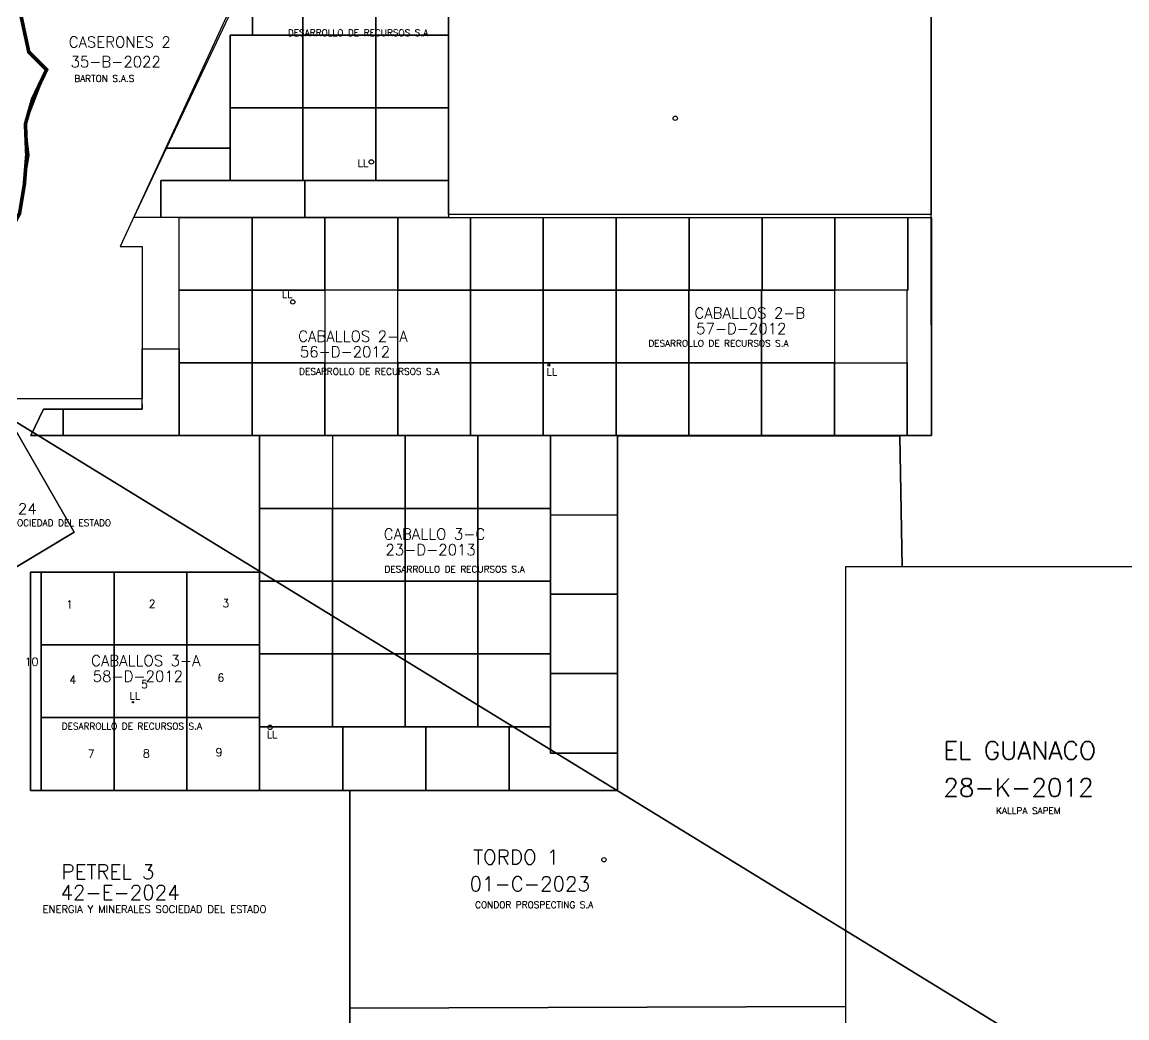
# Model space of a CAD drawing. Header units: metres. Extents: x -4406421 to 6012633, y 6449185 to 13337258.
# Drawn here: x 2462495 to 2477679, y 6868926 to 6882612 of the extents above; entities that cross this region are included whole.
import ezdxf

# ---------------------------------------------------------------- set-up
doc = ezdxf.new("R2010")
doc.units = ezdxf.units.M
doc.header["$LTSCALE"] = 20
doc.header["$MEASUREMENT"] = 0
doc.linetypes.add('CENTER', pattern=[2, 1.25, -0.25, 0.25, -0.25])
for name, color, linetype in [('CATEOS', 7, 'CONTINUOUS'), ('LIMDEP', 9, 'CONTINUOUS'), ('LIMITES', 119, 'CONTINUOUS'), ('MANIFEST', 1, 'CONTINUOUS'), ('MINAS', 76, 'CONTINUOUS'), ('ZONAS', 5, 'CONTINUOUS')]:
    doc.layers.add(name, color=color, linetype=linetype)
doc.layers.add('TITULARES', color=7, linetype='CONTINUOUS', true_color=0x04fbc6)
doc.styles.add('ITALICC', font='times.ttf', dxfattribs={"height": 1000})
doc.styles.add('ROMANS', font='romans.shx', dxfattribs={"oblique": 1.17516e-08, "height": 3})

msp = doc.modelspace()

# ---------------------------------------------------------------- linework, layer by layer
at = {"layer": 'CATEOS', "ltscale": 100}
for points in [[(2477820, 6887629), (2479013, 6887632), (2479015, 6875126), (2474588, 6875125), (2474559, 6876928), (2474995, 6876929), (2474990, 6879968), (2474990, 6885433), (2476994, 6885433)], [(2478911, 6875125), (2473811, 6875125), (2473811, 6868792), (2472911, 6868792), (2472911, 6866792), (2478911, 6866792)], [(2464467, 6860792), (2464467, 6867397), (2467000, 6867397), (2467000, 6869061), (2473810, 6869084), (2473811, 6868792), (2472911, 6868792), (2472911, 6866792), (2475787, 6866792), (2475769, 6862938), (2471211, 6862938), (2471211, 6860794)]]:
    msp.add_lwpolyline(points, close=True, dxfattribs=at)
at = {"layer": 'CATEOS', "color": 0, "ltscale": 100}
msp.add_lwpolyline([(2466404, 6885073), (2463843, 6879528), (2464147, 6879528), (2464147, 6877436), (2461742, 6877440), (2462252, 6879523), (2462460, 6879982), (2462593, 6880785), (2462541, 6881211), (2462832, 6881958), (2462587, 6882203), (2462472, 6882736), (2462595, 6883100), (2462798, 6883205), (2463141, 6883240), (2464092, 6883563), (2464852, 6884061), (2465445, 6884381), (2465527, 6884501)], close=True, dxfattribs=at)
at = {"layer": 'LIMDEP', "linetype": 'Continuous'}
for points in [[(2472327, 6898787, -0.094734), (2471572, 6897899), (2469637, 6896761, 0.219802), (2469009, 6896530), (2469222, 6894158), (2469191, 6890922), (2469292, 6889737, -0.082175), (2468834, 6888328, -0.091789), (2467560, 6887139, -0.036991), (2464255, 6885168), (2462070, 6883643, 0.129481), (2461230, 6882100), (2460483, 6879404), (2458477, 6880251), (2456777, 6880566), (2497152, 6855817), (2552669, 6821184)], [(2497152, 6855817), (2456777, 6880566), (2455265, 6880661), (2452583, 6881205, -0.062635), (2451246, 6876589, 0.02599), (2448294, 6869217), (2446867, 6865886), (2445428, 6865502), (2444682, 6865466), (2442072, 6865830)]]:
    msp.add_lwpolyline(points, format="xyb", dxfattribs=at)
at = {"layer": 'LIMITES', "color": 0, "linetype": 'CENTER', "lineweight": 120, "ltscale": 1500, "const_width": 50, "flags": 128}
msp.add_lwpolyline([(2424952, 6792541), (2425040, 6793088), (2425230, 6793674), (2425697, 6793952), (2426234, 6794193), (2426423, 6794347), (2426432, 6794639), (2426163, 6794865), (2425982, 6795117), (2425780, 6795463), (2425775, 6795920), (2425866, 6796289), (2425937, 6796677), (2426291, 6796865), (2426497, 6797172), (2426477, 6797756), (2426431, 6798377), (2426431, 6798891), (2426531, 6799533), (2426463, 6799913), (2426162, 6800113), (2425823, 6800331), (2425328, 6800764), (2425145, 6801142), (2425153, 6801600), (2425123, 6801929), (2425149, 6802387), (2425248, 6802629), (2425493, 6802854), (2425443, 6803329), (2425446, 6803609), (2425486, 6803952), (2425716, 6804354), (2426258, 6804779), (2426725, 6805019), (2426956, 6805390), (2427093, 6805569), (2427325, 6805858), (2427168, 6806192), (2427024, 6806565), (2426848, 6806944), (2426839, 6807153), (2427246, 6807120), (2427682, 6807360), (2427799, 6807602), (2427757, 6807926), (2427670, 6808299), (2427532, 6808678), (2427450, 6809160), (2427617, 6809530), (2428003, 6809712), (2428411, 6809615), (2428870, 6809506), (2429108, 6809782), (2429243, 6810158), (2429467, 6810548), (2429621, 6810981), (2429877, 6811302), (2430159, 6811698), (2430348, 6812329), (2430400, 6812736), (2430542, 6813080), (2430816, 6813553), (2431046, 6814038), (2431130, 6814389), (2430963, 6815053), (2430893, 6815624), (2430926, 6816024), (2431029, 6816483), (2431163, 6816948), (2431554, 6817187), (2431889, 6817312), (2432153, 6817556), (2432353, 6817907), (2432877, 6818180), (2432748, 6818356), (2432264, 6818897), (2432052, 6819085), (2431850, 6819470), (2431642, 6819906), (2431435, 6820189), (2431077, 6820382), (2430775, 6820601), (2430359, 6820856), (2430066, 6820897), (2429718, 6820754), (2429460, 6820497), (2429082, 6820283), (2428700, 6820285), (2428432, 6820377), (2428232, 6820654), (2428104, 6821205), (2428430, 6821590), (2428901, 6822033), (2428999, 6822409), (2429133, 6822817), (2428976, 6823228), (2428738, 6823454), (2428746, 6823835), (2428855, 6824275), (2428711, 6824590), (2428669, 6824958), (2428492, 6825344), (2428462, 6825712), (2428573, 6826037), (2428802, 6826554), (2429020, 6826887), (2428876, 6827234), (2428826, 6827691), (2428731, 6828211), (2429004, 6828728), (2429228, 6829131), (2429356, 6829640), (2429379, 6829812), (2429861, 6830427), (2430338, 6830973), (2430725, 6831549), (2431126, 6832049), (2431494, 6832612), (2431705, 6833053), (2431960, 6833469), (2431621, 6833700), (2431375, 6834059), (2431281, 6834433), (2431369, 6835056), (2431386, 6835221), (2431573, 6835516), (2431845, 6836129), (2432238, 6836248), (2432663, 6836354), (2432957, 6836764), (2433357, 6837347), (2433707, 6837802), (2434086, 6838041), (2434435, 6838630), (2434529, 6839228), (2434498, 6839679), (2434529, 6840334), (2434408, 6840885), (2434460, 6841279), (2434499, 6841737), (2434744, 6841956), (2434873, 6842326), (2435071, 6842792), (2435385, 6843164), (2435494, 6843617), (2435858, 6843500), (2435992, 6843921), (2436120, 6844386), (2436137, 6844615), (2435757, 6844954), (2435519, 6845199), (2435235, 6845539), (2435036, 6845714), (2435140, 6846065), (2435144, 6846262), (2435007, 6846521), (2434972, 6846762), (2435519, 6847328), (2435669, 6847545), (2435277, 6847833), (2434988, 6848135), (2434728, 6848602), (2434959, 6849437), (2434923, 6849818), (2434881, 6850129), (2434453, 6850225), (2433987, 6850442), (2433710, 6850725), (2433593, 6850876), (2433774, 6851164), (2433910, 6851477), (2433850, 6851725), (2433891, 6852017), (2434077, 6852452), (2434181, 6852783), (2434453, 6852863), (2434712, 6853063), (2435011, 6853517), (2435377, 6853827), (2435770, 6853914), (2436341, 6854054), (2436645, 6854096), (2436994, 6854157), (2437342, 6854339), (2437453, 6854594), (2437615, 6854876), (2437702, 6855049), (2438048, 6855440), (2437987, 6855694), (2437707, 6855754), (2437313, 6855730), (2437130, 6856110), (2437068, 6856465), (2436918, 6856794), (2436687, 6857007), (2436386, 6857162), (2436138, 6857172), (2435938, 6857411), (2435999, 6857609), (2436418, 6858211), (2436540, 6858569), (2436275, 6858992), (2436353, 6859336), (2436598, 6859631), (2437028, 6859846), (2437407, 6860047), (2437837, 6860211), (2438151, 6860030), (2438478, 6859837), (2438714, 6859751), (2438916, 6859893), (2439137, 6860017), (2439357, 6860254), (2439821, 6860298), (2440318, 6860208), (2440719, 6860226), (2441169, 6860352), (2441799, 6860861), (2442181, 6861336), (2442379, 6861847), (2442500, 6862325), (2442707, 6862601), (2442567, 6863140), (2442731, 6863771), (2443162, 6863897), (2443665, 6864341), (2443980, 6864625), (2444301, 6864914), (2444641, 6865192), (2445034, 6865336), (2445440, 6865411), (2446119, 6865572), (2446542, 6865805), (2447150, 6866086), (2447657, 6866270), (2447964, 6866668), (2448500, 6867055), (2448761, 6867561), (2449031, 6867894), (2449294, 6868234), (2449112, 6868512), (2449020, 6868772), (2449290, 6869061), (2449580, 6869331), (2449724, 6869486), (2449925, 6869698), (2450108, 6870368), (2450263, 6870751), (2450354, 6871108), (2450714, 6871341), (2451046, 6871784), (2451130, 6872166), (2451060, 6872725), (2450914, 6873194), (2450827, 6873606), (2450720, 6874031), (2451001, 6874486), (2451020, 6874461), (2451720, 6875009), (2452150, 6875269), (2452375, 6875596), (2452522, 6876017), (2452580, 6876507), (2452965, 6876785), (2453336, 6877127), (2453402, 6877477), (2453313, 6877998), (2453289, 6878417), (2452962, 6878655), (2452653, 6878989), (2452470, 6879317), (2452416, 6879653), (2452461, 6880106), (2452699, 6880439), (2453021, 6880659), (2453489, 6880932), (2453841, 6881260), (2454219, 6881589), (2454519, 6882070), (2454826, 6882442), (2455000, 6882788), (2455301, 6883160), (2455722, 6883089), (2456101, 6882769), (2456586, 6882171), (2457102, 6881611), (2457524, 6881444), (2457987, 6880979), (2458580, 6880890), (2458988, 6880844), (2459337, 6880931), (2459722, 6880649), (2460033, 6880157), (2460390, 6879576), (2460756, 6879339), (2461142, 6878968), (2461431, 6878793), (2461765, 6879001), (2461998, 6879264), (2462236, 6879553), (2462460, 6879982), (2462526, 6880377), (2462559, 6880785), (2462541, 6881211), (2462639, 6881555), (2462832, 6881958), (2462587, 6882203), (2462472, 6882736), (2462595, 6883100), (2462798, 6883205), (2463141, 6883240), (2464092, 6883563), (2464547, 6883849), (2464837, 6884087), (2465445, 6884381), (2465607, 6884618), (2465992, 6884903), (2466404, 6885073), (2466860, 6885256), (2467305, 6885853), (2467869, 6886604), (2468031, 6886931), (2468141, 6887288), (2468360, 6887641), (2468528, 6887973), (2469000, 6888418), (2469339, 6888785), (2469981, 6889416), (2469971, 6889804), (2470181, 6890347), (2470384, 6890960), (2470408, 6891616), (2470153, 6892154), (2470291, 6892893), (2470419, 6893410), (2470646, 6894100), (2470736, 6894610), (2470954, 6895013), (2470606, 6895353), (2470601, 6895760), (2470958, 6896305), (2471608, 6896784), (2472118, 6897299), (2472761, 6897784), (2473167, 6897910), (2473637, 6898068), (2473903, 6898173), (2474177, 6898685), (2474162, 6898851), (2473820, 6899292), (2473649, 6899723), (2473533, 6900377), (2473613, 6901230), (2473843, 6901672), (2474146, 6902427), (2474787, 6902632), (2475196, 6903025), (2475193, 6903311), (2475296, 6904291), (2475479, 6904637), (2475791, 6905469), (2476176, 6905684), (2476769, 6905801), (2476741, 6906430), (2476832, 6907005), (2477298, 6907093), (2477745, 6906825), (2478251, 6906678), (2479129, 6907095), (2479838, 6907337), (2480622, 6907032), (2481424, 6907057), (2481904, 6906897), (2482065, 6906571), (2482815, 6906578), (2483189, 6907320), (2483642, 6907833), (2483792, 6908496), (2484715, 6909369), (2484729, 6910631), (2485045, 6911355), (2485827, 6912154), (2486927, 6913341), (2487989, 6914205), (2488092, 6915060), (2487497, 6916446), (2487465, 6916871), (2487173, 6917688), (2487801, 6918445), (2488312, 6918982), (2488910, 6919417), (2489332, 6920374), (2489024, 6920963), (2489145, 6921392), (2489646, 6921733), (2489591, 6922279), (2489864, 6922668), (2489884, 6923118), (2490178, 6923595), (2490251, 6924622), (2490742, 6925908), (2490831, 6926700), (2491238, 6927137), (2491363, 6928620), (2491558, 6930069), (2491622, 6930919), (2491783, 6931462), (2491535, 6932259), (2491761, 6932890), (2491842, 6933612), (2491346, 6934381), (2491720, 6934756), (2492713, 6935603), (2493667, 6935987), (2494925, 6936309), (2495544, 6936832), (2495544, 6936832), (2495652, 6937598), (2495875, 6938452), (2495859, 6939042), (2495355, 6939348), (2495101, 6939822), (2494611, 6939811), (2494452, 6940994), (2494580, 6941868), (2494637, 6942673), (2494730, 6943706), (2494914, 6944484), (2495035, 6945282), (2495079, 6946055)], dxfattribs=at)
at = {"layer": 'LIMITES', "ltscale": 1500, "const_width": 50, "flags": 128}
msp.add_lwpolyline([(2462460, 6879982), (2462526, 6880377), (2462559, 6880785), (2462541, 6881211), (2462639, 6881555), (2462832, 6881958), (2462587, 6882203), (2462472, 6882736)], dxfattribs=at)
at = {"layer": 'MANIFEST', "ltscale": 100}
for points in [[(2468355, 6885433), (2474990, 6885433), (2474990, 6879967), (2468355, 6879967)], [(2456741, 6869792), (2461641, 6869792), (2461641, 6874659), (2463211, 6875603), (2462241, 6877292), (2461641, 6877028), (2461641, 6877440), (2464139, 6877436), (2464147, 6877292), (2462788, 6877292), (2462617, 6876929), (2465759, 6876929), (2465759, 6875054), (2462611, 6875054), (2462611, 6872054), (2467000, 6872054), (2467000, 6867397), (2464467, 6867397), (2464467, 6868792), (2456616, 6868792)], [(2460076, 6876042), (2462241, 6877292), (2463211, 6875603), (2461068, 6874315)]]:
    msp.add_lwpolyline(points, close=True, dxfattribs=at)
at = {"layer": 'MANIFEST', "color": 1, "ltscale": 100}
msp.add_lwpolyline([(2467000, 6872054), (2470676, 6872054), (2470676, 6876928), (2474559, 6876928), (2474588, 6875125), (2473810, 6875125), (2473810, 6869084), (2467000, 6869061)], close=True, dxfattribs=at)
at = {"layer": 'MANIFEST', "ltscale": 100}
for centre in [(2471471, 6881290), (2470492, 6871101)]:
    msp.add_circle(centre, 30, dxfattribs=at)
at = {"layer": 'MINAS', "ltscale": 100}
for points in [[(2465961, 6884014), (2466355, 6884014), (2466355, 6882433), (2465663, 6882433), (2465663, 6883383)], [(2465663, 6883383), (2465663, 6882433), (2465355, 6882433), (2465355, 6880880), (2464482, 6880880)], [(2466355, 6883433), (2467355, 6883433), (2467355, 6882433), (2466355, 6882433)], [(2467355, 6883433), (2468355, 6883433), (2468355, 6882433), (2467355, 6882433)], [(2465355, 6882433), (2466355, 6882433), (2466355, 6881433), (2465355, 6881433)], [(2466355, 6882433), (2467355, 6882433), (2467355, 6882433), (2467355, 6881433), (2466355, 6881433)], [(2467355, 6882433), (2468355, 6882433), (2468355, 6881433), (2467355, 6881433)], [(2465355, 6881433), (2466355, 6881433), (2466355, 6880433), (2465355, 6880433)], [(2466355, 6881433), (2467355, 6881433), (2467355, 6880433), (2466355, 6880433)], [(2467355, 6881433), (2468355, 6881433), (2468355, 6880433), (2467355, 6880433)], [(2464482, 6880880), (2465355, 6880880), (2465355, 6880433), (2464402, 6880433), (2464402, 6879927), (2464032, 6879927)], [(2464402, 6880433), (2466379, 6880433), (2466379, 6879927), (2464402, 6879927)], [(2466379, 6880433), (2468355, 6880433), (2468355, 6879927), (2466379, 6879927)], [(2464655, 6879927), (2465655, 6879927), (2465655, 6878928), (2464655, 6878928)], [(2465655, 6879927), (2466656, 6879927), (2466656, 6878928), (2465655, 6878928)], [(2466656, 6879927), (2467657, 6879927), (2467657, 6878928), (2466656, 6878928)], [(2467657, 6879927), (2468657, 6879927), (2468657, 6878928), (2467657, 6878928)], [(2468657, 6879927), (2469658, 6879927), (2469658, 6878928), (2468657, 6878928)], [(2469658, 6879927), (2470660, 6879927), (2470660, 6878929), (2469658, 6878929)], [(2470660, 6879927), (2471662, 6879927), (2471662, 6878929), (2470660, 6878929)], [(2471662, 6879927), (2472664, 6879927), (2472664, 6878929), (2471662, 6878929)], [(2472664, 6879927), (2473667, 6879927), (2473667, 6878929), (2472664, 6878929)], [(2473667, 6879927), (2474669, 6879927), (2474669, 6878929), (2473667, 6878929)], [(2474669, 6879927), (2474995, 6879927), (2474995, 6876929), (2474658, 6876929), (2474658, 6878929), (2474669, 6878929)], [(2464655, 6878928), (2465655, 6878928), (2465655, 6877928), (2464655, 6877928)], [(2465655, 6878928), (2466656, 6878928), (2466656, 6877928), (2465655, 6877928)], [(2467657, 6878928), (2468657, 6878928), (2468657, 6877928), (2467657, 6877928)], [(2468657, 6878928), (2469658, 6878928), (2469658, 6877928), (2468657, 6877928)], [(2469658, 6878929), (2470658, 6878929), (2470658, 6877929), (2469658, 6877929)], [(2470658, 6878929), (2471658, 6878929), (2471658, 6877929), (2470658, 6877929)], [(2472658, 6878929), (2473658, 6878929), (2473658, 6877929), (2472658, 6877929)], [(2464147, 6878122), (2464655, 6878122), (2464655, 6876929), (2463060, 6876929), (2463060, 6877292), (2464147, 6877292)], [(2464655, 6877928), (2465655, 6877928), (2465655, 6876929), (2464655, 6876929)], [(2465655, 6877928), (2466656, 6877928), (2466656, 6876929), (2465655, 6876929)], [(2466656, 6877928), (2467657, 6877928), (2467657, 6876929), (2466656, 6876929)], [(2467657, 6877928), (2468657, 6877928), (2468657, 6876929), (2467657, 6876929)], [(2468657, 6877928), (2469658, 6877928), (2469658, 6876929), (2468657, 6876929)], [(2469658, 6877929), (2470658, 6877929), (2470658, 6876929), (2469658, 6876929)], [(2470658, 6877929), (2471658, 6877929), (2471658, 6876929), (2470658, 6876929)], [(2471658, 6877929), (2472658, 6877929), (2472658, 6876929), (2471658, 6876929)], [(2472658, 6877929), (2473658, 6877929), (2473658, 6876929), (2472658, 6876929)], [(2473658, 6877929), (2474658, 6877929), (2474658, 6876929), (2473658, 6876929)], [(2462788, 6877292), (2463060, 6877292), (2463060, 6876929), (2462617, 6876929)], [(2467759, 6876929), (2468759, 6876929), (2468759, 6875929), (2467759, 6875929)], [(2468759, 6876929), (2469759, 6876929), (2469759, 6875929), (2468759, 6875929)], [(2469759, 6876929), (2470676, 6876929), (2470676, 6875838), (2469759, 6875838)], [(2465759, 6875929), (2466759, 6875929), (2466759, 6874929), (2465759, 6874929)], [(2466759, 6875929), (2467759, 6875929), (2467759, 6874929), (2466759, 6874929)], [(2467759, 6875929), (2468759, 6875929), (2468759, 6874929), (2467759, 6874929)], [(2468759, 6875929), (2469759, 6875929), (2469759, 6874929), (2468759, 6874929)], [(2469759, 6875838), (2470676, 6875839), (2470676, 6874748), (2469759, 6874748)], [(2462611, 6875054), (2462759, 6875054), (2462759, 6872054), (2462611, 6872054)], [(2462759, 6875054), (2463759, 6875054), (2463759, 6874054), (2462759, 6874054)], [(2463759, 6875054), (2464759, 6875054), (2464759, 6874054), (2463759, 6874054)], [(2464759, 6875054), (2465759, 6875054), (2465759, 6874054), (2464759, 6874054)], [(2465759, 6874929), (2466759, 6874929), (2466759, 6873929), (2465759, 6873929)], [(2466759, 6874929), (2467759, 6874929), (2467759, 6873929), (2466759, 6873929)], [(2467759, 6874929), (2468759, 6874929), (2468759, 6873929), (2467759, 6873929)], [(2468759, 6874929), (2469759, 6874929), (2469759, 6873929), (2468759, 6873929)], [(2469759, 6874748), (2470676, 6874748), (2470676, 6873658), (2469759, 6873658)], [(2462759, 6874054), (2463759, 6874054), (2463759, 6873054), (2462759, 6873054)], [(2463759, 6874054), (2464759, 6874054), (2464759, 6873054), (2463759, 6873054)], [(2464759, 6874054), (2465759, 6874054), (2465759, 6873054), (2464759, 6873054)], [(2465759, 6873929), (2466759, 6873929), (2466759, 6872929), (2465759, 6872929)], [(2466759, 6873929), (2467759, 6873929), (2467759, 6872929), (2466759, 6872929)], [(2467759, 6873929), (2468759, 6873929), (2468759, 6872929), (2467759, 6872929)], [(2468759, 6873929), (2469759, 6873929), (2469759, 6872929), (2468759, 6872929)], [(2469759, 6873658), (2470676, 6873658), (2470676, 6872567), (2469759, 6872567)], [(2462759, 6873054), (2463759, 6873054), (2463759, 6872054), (2462759, 6872054)], [(2463759, 6873054), (2464759, 6873054), (2464759, 6872054), (2463759, 6872054)], [(2464759, 6873054), (2465759, 6873054), (2465759, 6872054), (2464759, 6872054)], [(2465759, 6872929), (2466902, 6872929), (2466902, 6872054), (2465759, 6872054)], [(2466902, 6872929), (2468045, 6872929), (2468045, 6872054), (2466902, 6872054)], [(2468045, 6872929), (2469188, 6872929), (2469188, 6872054), (2468045, 6872054)], [(2469188, 6872929), (2469759, 6872929), (2469759, 6872567), (2470676, 6872567), (2470676, 6872054), (2469188, 6872054)]]:
    msp.add_lwpolyline(points, close=True, dxfattribs=at)
at = {"layer": 'MINAS', "color": 0, "ltscale": 100}
msp.add_lwpolyline([(2471658, 6878929), (2472658, 6878929), (2472658, 6877929), (2471658, 6877929)], close=True, dxfattribs=at)
at = {"layer": 'MINAS', "ltscale": 100}
for points in [[(2465759, 6876929), (2466759, 6876929), (2466759, 6875929), (2465759, 6875929), (2465759, 6876929)], [(2466759, 6876929), (2467759, 6876929), (2467759, 6875929), (2466759, 6875929)], [(2465759, 6872929), (2466902, 6872929)]]:
    msp.add_lwpolyline(points, dxfattribs=at)
for centre, radius in [((2467295, 6880691), 30), ((2469734, 6877900), 15.2), ((2464018, 6873264), 9.04), ((2465903, 6872920), 30)]:
    msp.add_circle(centre, radius, dxfattribs=at)
at = {"layer": 'MINAS', "color": 0, "ltscale": 100}
msp.add_circle((2466214, 6878767), 30, dxfattribs=at)

# ---------------------------------------------------------------- texts
at = {"layer": 'CATEOS', "linetype": 'Continuous', "style": 'ROMANS', "oblique": 0}
for s, height, p in [('CASERONES 2', 150, (2463136, 6882263)), ('35-B-2022', 150, (2463161, 6881992)), ('EL GUANACO', 250, (2475155, 6872477)), ('28-K-2012', 250, (2475155, 6871968))]:
    msp.add_text(s, height=height, dxfattribs=at).set_placement(p)
at = {"layer": 'MANIFEST', "linetype": 'Continuous', "style": 'ROMANS', "oblique": 0}
for s, height, p in [('44-E-2024', 150, (2461467, 6875848)), ('TORDO 1', 200, (2468693, 6871037)), ('PETREL 3', 200, (2463036, 6870834)), ('01-C-2023', 200, (2468645, 6870668)), ('42-E-2024', 200, (2463023, 6870550))]:
    msp.add_text(s, height=height, dxfattribs=at).set_placement(p)
at = {"layer": 'MINAS', "linetype": 'Continuous', "style": 'ROMANS', "oblique": 0}
for s, height, p in [('LL', 100, (2467108, 6880623)), ('LL', 100, (2466065, 6878824)), ('CABALLOS 2-B', 150, (2471735, 6878540)), ('57-D-2012', 150, (2471758, 6878325)), ('CABALLOS 2-A', 150, (2466290, 6878220)), ('56-D-2012', 150, (2466313, 6878005)), ('LL', 100, (2469702, 6877757)), ('CABALLO 3-C', 150, (2467465, 6875501)), ('23-D-2013', 150, (2467488, 6875285)), ('1', 110, (2463100, 6874554)), ('2', 110, (2464236, 6874564)), ('3', 110, (2465247, 6874571)), ('CABALLOS 3-A', 150, (2463443, 6873762)), ('10', 110, (2462531, 6873766)), ('4', 110, (2463145, 6873520)), ('58-D-2012', 150, (2463466, 6873547)), ('6', 110, (2465179, 6873548)), ('5', 110, (2464129, 6873456)), ('LL', 100, (2463973, 6873302)), ('LL', 100, (2465858, 6872771)), ('7', 110, (2463396, 6872500)), ('8', 110, (2464155, 6872505)), ('9', 110, (2465154, 6872522))]:
    msp.add_text(s, height=height, dxfattribs=at).set_placement(p)
at = {"layer": 'TITULARES', "color": 160, "linetype": 'Continuous', "style": 'ROMANS'}
for s, height, p in [('DESARROLLO DE RECURSOS S.A', 90, (2466148, 6882421)), ('BARTON S.A.S', 90, (2463212, 6881792)), ('DESARROLLO DE RECURSOS S.A', 90, (2471101, 6878152)), ('DESARROLLO DE RECURSOS S.A', 90, (2466302, 6877766)), ('ENERGIA Y MINERALES SOCIEDAD DEL ESTADO', 90, (2460952, 6875685)), ('DESARROLLO DE RECURSOS S.A', 90, (2463039, 6872890)), ('KALLPA SAPEM', 90, (2475880, 6871729)), ('ENERGIA Y MINERALES SOCIEDAD DEL ESTADO', 100, (2462779, 6870370)), ('CONDOR PROSPECTING S.A', 90, (2468721, 6870436))]:
    msp.add_text(s, height=height, dxfattribs=at).set_placement(p)
at = {"layer": 'TITULARES', "color": 5, "style": 'ROMANS'}
msp.add_text('DESARROLLO DE RECURSOS S.A', height=90, dxfattribs=at).set_placement((2467476, 6875047))
at = {"layer": 'ZONAS', "style": 'ITALICC'}
msp.add_text('RESERVA PROVINCIAL DE USOS MULTIPLES ', height=1000, rotation=55, dxfattribs=at).set_placement((2476818, 6854872))

doc.saveas('drawing.dxf')
